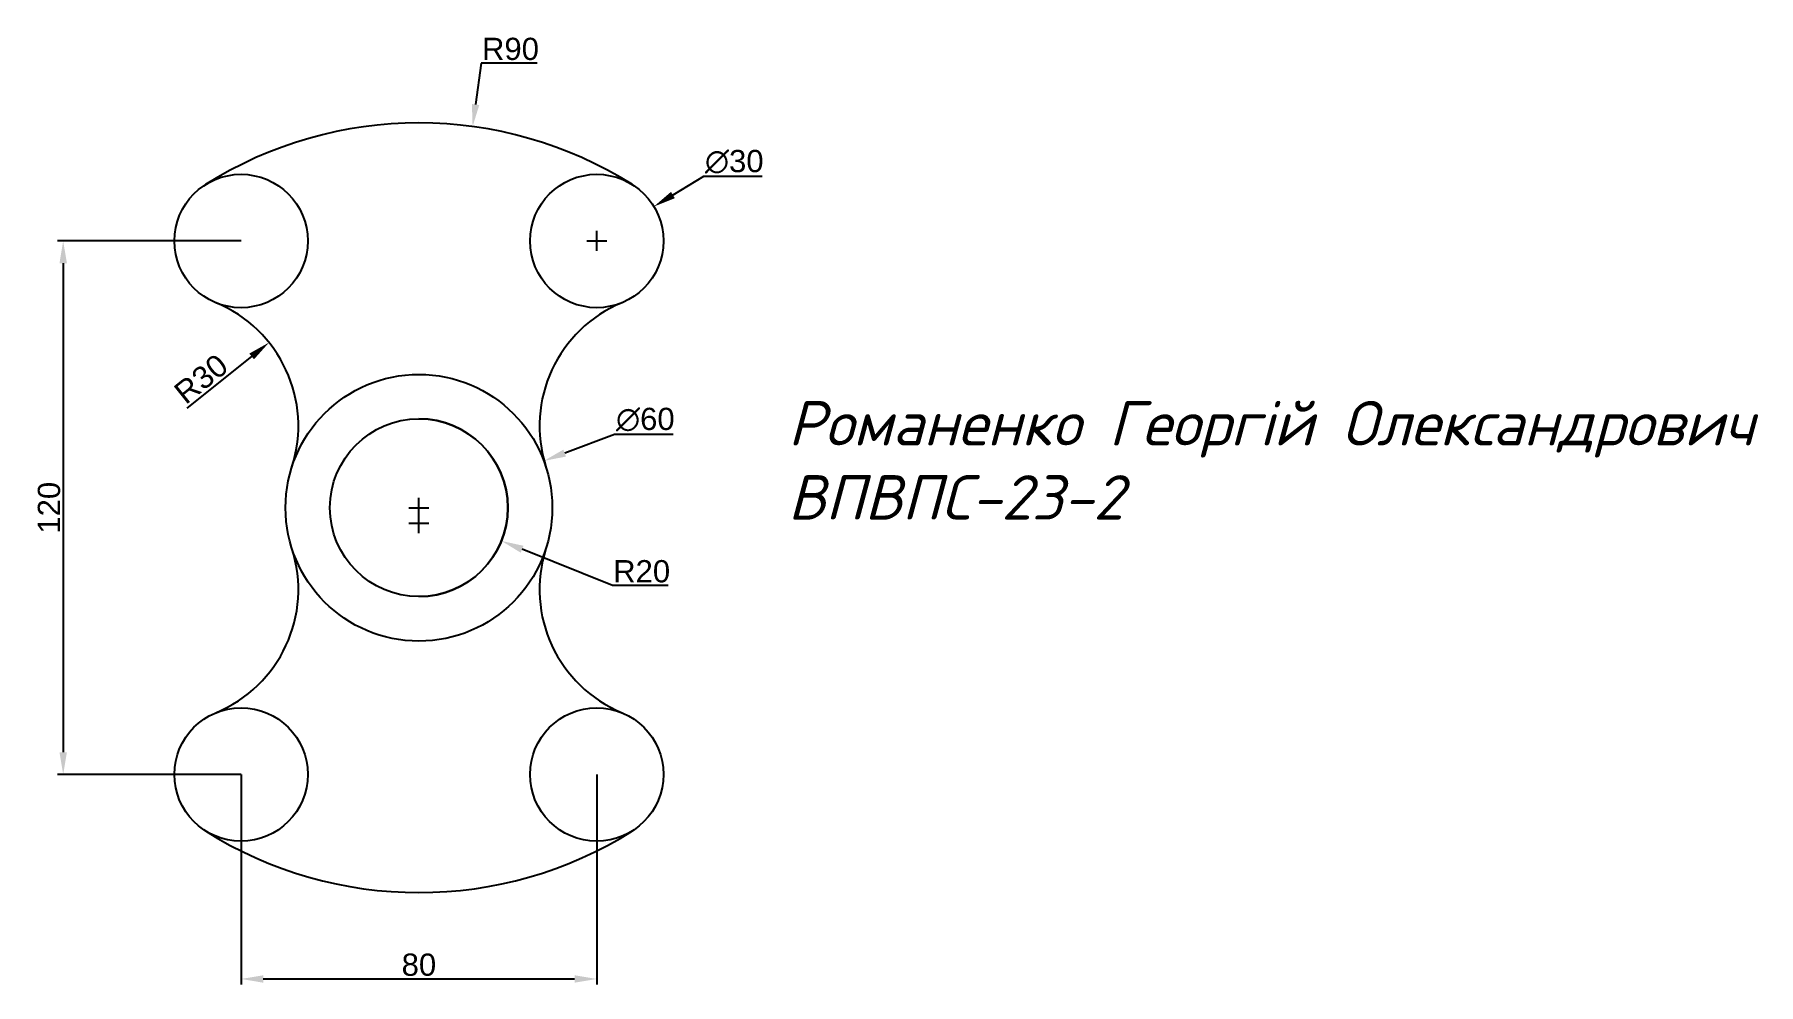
# Model space of a CAD drawing. Header units: millimetres. Extents: x -86 to 301, y -105 to 109.
import ezdxf

# ---------------------------------------------------------------- set-up
doc = ezdxf.new("R2010")
doc.units = ezdxf.units.MM
doc.header["$MEASUREMENT"] = 0
doc.styles.get("Standard").update_dxf_attribs({"font": 'Arial.ttf'})
doc.styles.add('style2', font='ISOCPEUI.TTF')
doc.dimstyles.new('c', dxfattribs={"dimtxt": 5, "dimasz": 5, "dimexe": 1.25, "dimexo": 0, "dimtad": 1, "dimtoh": 1, "dimdec": 0, "dimzin": 0, "dimdsep": 46, "dimtxsty": 'Standard', "dimcen": 2.25, "dimadec": 0, "dimazin": 0, "dimtfac": 1, "dimtdec": 0, "dimtofl": 0, "dimtmove": 0, "dimatfit": 3, "dimfxl": 1, "dimtolj": 1, "dimtzin": 0, "dimarcsym": 0})

# ---------------------------------------------------------------- blocks, each defined once
blk = doc.blocks.new('*D22')
at = {"color": 0, "lineweight": -2, "transparency": 16777216}
for p, q in [((-39.79, 62.56), (-81.04, 62.56)), ((-79.79, 57.56), (-79.79, -52.44)), ((-39.79, -57.44), (-81.04, -57.44))]:
    blk.add_line(p, q, dxfattribs=at)
at = {"color": 0, "transparency": 16777216}
for points in [[(-80.62, 57.56), (-78.95, 57.56), (-79.79, 62.56)], [(-80.62, -52.44), (-78.95, -52.44), (-79.79, -57.44)]]:
    blk.add_solid(points, dxfattribs=at)
at = {"layer": 'Defpoints', "color": 0, "transparency": 16777216}
for p in [(-39.79, 62.56), (-79.79, -57.44), (-39.79, -57.44)]:
    blk.add_point(p, dxfattribs=at)
at = {"color": 0, "transparency": 16777216, "insert": (-82.96, 2.56), "char_height": 5, "attachment_point": 5, "rotation": 90}
blk.add_mtext('\\A1;120', dxfattribs=at)
blk = doc.blocks.new('*D23')
at = {"color": 0, "lineweight": -2, "transparency": 16777216}
for p, q in [((-39.79, -57.44), (-39.79, -104.69)), ((40.21, -57.44), (40.21, -104.69)), ((-34.79, -103.44), (35.21, -103.44))]:
    blk.add_line(p, q, dxfattribs=at)
at = {"color": 0, "transparency": 16777216}
for points in [[(-34.79, -102.61), (-34.79, -104.28), (-39.79, -103.44)], [(35.21, -102.61), (35.21, -104.28), (40.21, -103.44)]]:
    blk.add_solid(points, dxfattribs=at)
at = {"layer": 'Defpoints', "color": 0, "transparency": 16777216}
for p in [(-39.79, -57.44), (40.21, -57.44), (40.21, -103.44)]:
    blk.add_point(p, dxfattribs=at)
at = {"color": 0, "transparency": 16777216, "insert": (0.21, -100.26), "char_height": 5, "attachment_point": 5}
blk.add_mtext('\\A1;80', dxfattribs=at)
blk = doc.blocks.new('*D24')
at = {"color": 0, "lineweight": -2, "transparency": 16777216}
for p, q in [((44.21, 19.06), (32.99, 14.85)), ((57.42, 19.06), (44.21, 19.06)), ((0.21, 0.31), (0.21, 4.81)), ((-2.04, 2.56), (2.46, 2.56))]:
    blk.add_line(p, q, dxfattribs=at)
at = {"color": 0, "transparency": 16777216}
blk.add_solid([(32.69, 15.63), (33.28, 14.07), (28.3, 13.09)], dxfattribs=at)
at = {"layer": 'Defpoints', "color": 0, "transparency": 16777216}
for p in [(28.3, 13.09), (-27.88, -7.98)]:
    blk.add_point(p, dxfattribs=at)
at = {"color": 0, "transparency": 16777216, "insert": (51.13, 22.38), "char_height": 5, "attachment_point": 5}
blk.add_mtext('\\A1;∅60', dxfattribs=at)
blk = doc.blocks.new('*D25')
at = {"color": 0, "lineweight": -2, "transparency": 16777216}
for p, q in [((0.21, 0.31), (0.21, 4.81)), ((-2.04, 2.56), (2.46, 2.56)), ((43.71, -14.94), (23.41, -6.77)), ((56.27, -14.94), (43.71, -14.94))]:
    blk.add_line(p, q, dxfattribs=at)
at = {"color": 0, "transparency": 16777216}
blk.add_solid([(23.72, -6), (23.1, -7.55), (18.77, -4.91)], dxfattribs=at)
at = {"layer": 'Defpoints', "color": 0, "transparency": 16777216}
for p in [(0.21, 2.56), (18.77, -4.91)]:
    blk.add_point(p, dxfattribs=at)
at = {"color": 0, "transparency": 16777216, "insert": (50.3, -11.76), "char_height": 5, "attachment_point": 5}
blk.add_mtext('\\A1;R20', dxfattribs=at)
blk = doc.blocks.new('*D26')
at = {"color": 0, "lineweight": -2, "transparency": 16777216}
for p, q in [((64.21, 77.06), (57.33, 72.9)), ((77.42, 77.06), (64.21, 77.06)), ((37.96, 62.56), (42.46, 62.56)), ((40.21, 60.31), (40.21, 64.81))]:
    blk.add_line(p, q, dxfattribs=at)
at = {"color": 0, "transparency": 16777216}
blk.add_solid([(56.9, 73.61), (57.76, 72.19), (53.05, 70.31)], dxfattribs=at)
at = {"layer": 'Defpoints', "color": 0, "transparency": 16777216}
for p in [(53.05, 70.31), (27.38, 54.8)]:
    blk.add_point(p, dxfattribs=at)
at = {"color": 0, "transparency": 16777216, "insert": (71.13, 80.38), "char_height": 5, "attachment_point": 5}
blk.add_mtext('\\A1;∅30', dxfattribs=at)
blk = doc.blocks.new('*D27')
at = {"color": 0, "lineweight": -2, "transparency": 16777216}
for p, q in [((14.21, 102.56), (12.96, 93.26)), ((26.77, 102.56), (14.21, 102.56)), ((0.21, -3.14), (0.21, 1.36)), ((-2.04, -0.89), (2.46, -0.89))]:
    blk.add_line(p, q, dxfattribs=at)
at = {"color": 0, "transparency": 16777216}
blk.add_solid([(12.13, 93.37), (13.78, 93.14), (12.28, 88.3)], dxfattribs=at)
at = {"layer": 'Defpoints', "color": 0, "transparency": 16777216}
for p in [(12.28, 88.3), (0.21, -0.89)]:
    blk.add_point(p, dxfattribs=at)
at = {"color": 0, "transparency": 16777216, "insert": (20.8, 105.74), "char_height": 5, "attachment_point": 5}
blk.add_mtext('\\A1;R90', dxfattribs=at)
blk = doc.blocks.new('*D28')
at = {"color": 0, "lineweight": -2, "transparency": 16777216}
blk.add_line((-51.93, 24.93), (-37.4, 36.59), dxfattribs=at)
at = {"color": 0, "transparency": 16777216}
blk.add_solid([(-37.93, 37.24), (-36.88, 35.94), (-33.5, 39.72)], dxfattribs=at)
at = {"layer": 'Defpoints', "color": 0, "transparency": 16777216}
for p in [(-33.5, 39.72), (-56.9, 20.94)]:
    blk.add_point(p, dxfattribs=at)
at = {"color": 0, "transparency": 16777216, "insert": (-48.78, 31.54), "char_height": 5, "attachment_point": 5, "rotation": 38.7507}
blk.add_mtext('\\A1;R30', dxfattribs=at)

msp = doc.modelspace()

# ---------------------------------------------------------------- linework, layer by layer
at = {"color": 61}
for centre, radius in [((-39.79, 62.56), 15), ((40.21, 62.56), 15), ((0.21, 2.56), 30), ((0.21, 2.56), 20), ((-39.79, -57.44), 15), ((40.21, -57.44), 15)]:
    msp.add_circle(centre, radius, dxfattribs=at)
for centre, radius, start, end in [((0.21, -0.89), 90, 57.769, 122.231), ((-56.9, 20.94), 30, 342.1599, 67.6458), ((57.33, 20.94), 30, 112.3542, 197.8401), ((0.21, 2.56), 20, 270, 90), ((-56.9, -15.82), 30, 292.3542, 17.8401), ((57.33, -15.82), 30, 162.1599, 247.6458), ((0.21, 6), 90, 237.769, 302.231)]:
    msp.add_arc(centre, radius, start, end, dxfattribs=at)

# ---------------------------------------------------------------- texts
at = {"color": 61, "insert": (83.21, 26.56), "char_height": 10, "width": 225.6899, "attachment_point": 1, "style": 'style2'}
msp.add_mtext('{\\fISOCPEUR|b0|i1|c204|p0;Романенко Георгій Олександрович ВПВПС-23-2}', dxfattribs=at)

# ---------------------------------------------------------------- dimensions: what is measured, and where the dimension line sits
at = {"color": 1}
for center, mpoint, picture, middle in [((0.21, -0.89), (12.28, 88.3), '*D27', (20.8, 102.56)), ((-56.9, 20.94), (-33.5, 39.72), '*D28', (-46.79, 29.06)), ((0.21, 2.56), (18.77, -4.91), '*D25', (50.3, -14.94))]:
    dim = msp.add_radius_dim(center=center, mpoint=mpoint, dimstyle='c', dxfattribs=at)
    dim.commit()
    dim.dimension.update_dxf_attribs({"geometry": picture, "text_midpoint": middle, "dimtype": 164})
for p1, p2, picture, middle in [((27.38, 54.8), (53.05, 70.31), '*D26', (71.13, 77.06)), ((-27.88, -7.98), (28.3, 13.09), '*D24', (51.13, 19.06))]:
    dim = msp.add_diameter_dim_2p(p1=p1, p2=p2, dimstyle='c', dxfattribs=at)
    dim.commit()
    dim.dimension.update_dxf_attribs({"geometry": picture, "text_midpoint": middle, "dimtype": 163})
dim = msp.add_linear_dim(base=(-79.79, -57.44), p1=(-39.79, 62.56), p2=(-39.79, -57.44), angle=90, dimstyle='c', dxfattribs=at)
dim.commit()
dim.dimension.update_dxf_attribs({"geometry": '*D22', "text_midpoint": (-82.96, 2.56)})
dim = msp.add_linear_dim(base=(40.21, -103.44), p1=(-39.79, -57.44), p2=(40.21, -57.44), dimstyle='c', dxfattribs=at)
dim.commit()
dim.dimension.update_dxf_attribs({"geometry": '*D23', "text_midpoint": (0.21, -100.26)})

doc.saveas('drawing.dxf')
